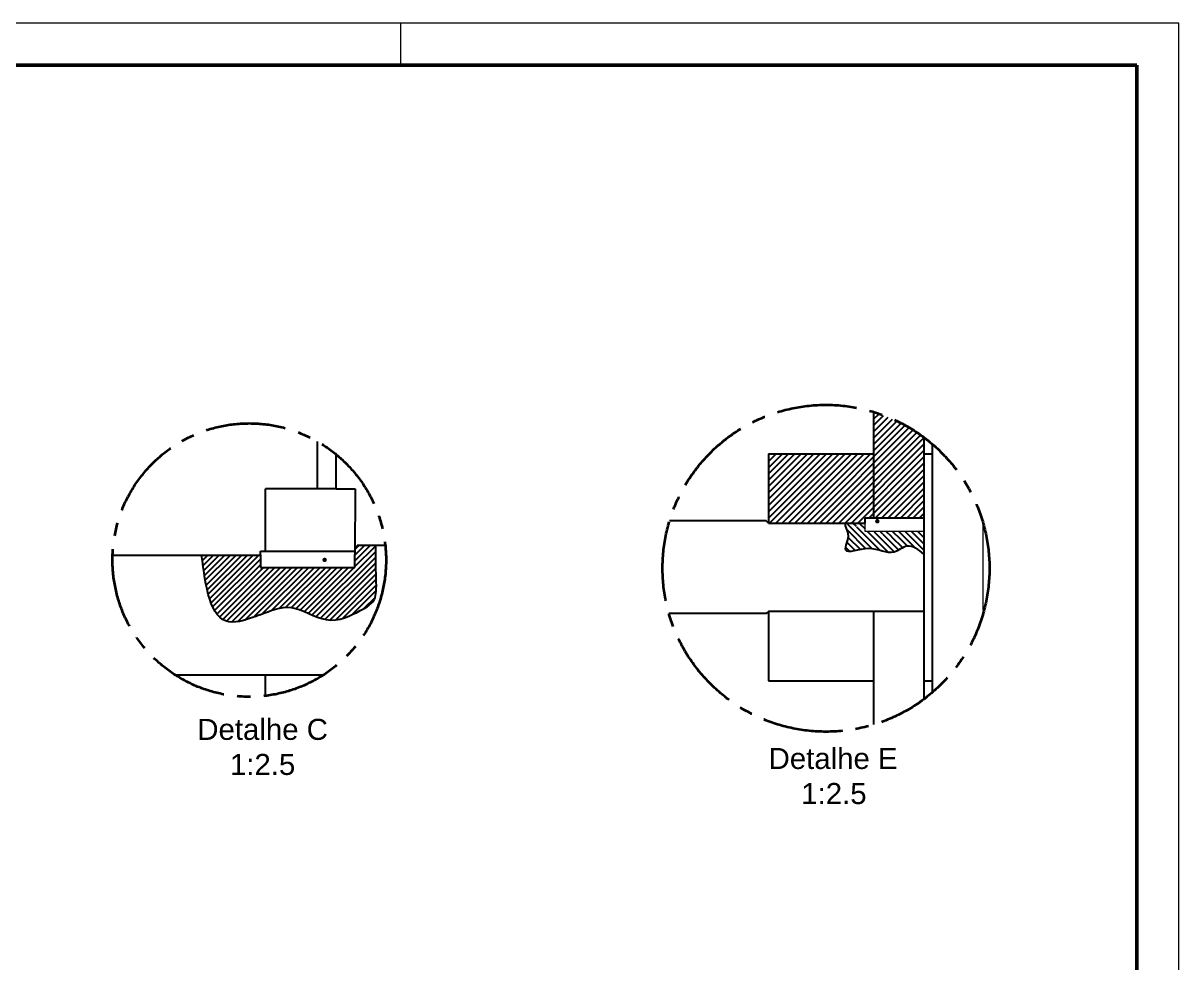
# Model space of a CAD drawing. Header units: millimetres. Extents: x 29178 to 37588, y 1365 to 7305.
# Drawn here: x 34840 to 37588, y 5070 to 7305 of the extents above; entities that cross this region are included whole.
import ezdxf

# ---------------------------------------------------------------- set-up
doc = ezdxf.new("R2010")
doc.units = ezdxf.units.MM
doc.linetypes.add('CENTER2', pattern=[28.575000000000003, 19.05, -3.175, 3.175, -3.175])
for name, color, linetype, lineweight in [('CENTRO', 1, 'CENTER2', 15), ('CORTE', 6, 'CENTER2', 35), ('COTA', 1, 'Continuous', 15), ('FORMATO-FINA', 8, 'Continuous', 20), ('FORMATO-GROSSA', 5, 'Continuous', 50)]:
    doc.layers.add(name, color=color, linetype=linetype, lineweight=lineweight)
doc.styles.get("Standard").update_dxf_attribs({"font": 'arial.ttf'})

# ---------------------------------------------------------------- blocks, each defined once
blk = doc.blocks.new('fatec_A1')
at = {"layer": 'FORMATO-FINA'}
for p, q in [((841, 594), (0, 594)), ((656, 584), (656, 594)), ((841, 0), (841, 594))]:
    blk.add_line(p, q, dxfattribs=at)
at = {"layer": 'FORMATO-GROSSA'}
for p, q in [((831, 584), (25, 584)), ((831, 10), (831, 584))]:
    blk.add_line(p, q, dxfattribs=at)

msp = doc.modelspace()

# ---------------------------------------------------------------- hatches: boundary and pattern name
h = msp.add_hatch()
h.set_pattern_fill('ANSI31', color=4, scale=3.333359964)
h.set_pattern_definition([(44.99999999999999, (8672.432190378946, 3363.693972671707), (-7.483606555109463, 7.483606555109461), [])])
h.paths.add_polyline_path([(36611.57924446063, 6281.031478867109), (36611.57924446062, 6116.030160649108), (36841.58108197662, 6116.030160649108), (36841.58108197662, 6128.430259715188), (36861.58124176064, 6128.430259715188), (36861.58124176064, 6281.031478867109)])
h.paths.add_polyline_path([(36861.58124176064, 6128.430259715188), (36981.58220046463, 6128.430259715188), (36981.58220046463, 6319.697345190813, 0.08716989432955172), (36861.58124176064, 6380.447554895944)])
h = msp.add_hatch()
h.set_pattern_fill('ANSI31', color=4, scale=3.333359964, angle=90)
h.set_pattern_definition([(135, (8672.432190378946, 3363.693972671707), (-7.483606555109463, -7.483606555109461), [])])
edge = h.paths.add_edge_path()
edge.add_line((36841.58108197662, 6096.230002462948), (36841.58108197662, 6116.030160649108))
edge.add_line((36841.58108197662, 6116.030160649108), (36794.24356312557, 6116.030160649108))
edge.add_spline(control_points=[(36794.24356312557, 6116.030160649108), (36794.24471727218, 6107.153867759729), (36810.23216535644, 6089.117142929286), (36779.07238371558, 6033.721853589169), (36859.52427593255, 6068.899574577309), (36901.72043131653, 6033.178744918302), (36944.90777768732, 6071.276322951668), (36968.34662031815, 6052.49159263114), (36981.58220046469, 6041.884123328793)], knot_values=[0, 1.989519660128281e-12, 1.989519660128281e-12, 1.989519660128281e-12, 39.94425127161486, 98.5127355276066, 179.1549150542924, 271.7916584510849, 322.9480175740744, 389.3075856262079, 389.3075856262079, 389.3075856262079, 389.3075856262079], degree=3, periodic=0)
edge.add_line((36981.58220046463, 6041.884123328839), (36981.58220046463, 6096.230002462948))
edge.add_line((36981.58220046463, 6096.230002462948), (36841.58108197662, 6096.230002462948))
h = msp.add_hatch(color=4)
h.dxf.hatch_style = 1
edge = h.paths.add_edge_path()
edge.add_arc((36870.69893793028, 6120.430712226527), 5.305424278307081, 0, 360)
h = msp.add_hatch()
h.set_pattern_fill('ANSI31', color=4, scale=3)
h.set_pattern_definition([(45, (-17707.39067327548, -3019.344223203416), (-6.735192090801865, 6.735192090801865), [])])
edge = h.paths.add_edge_path()
edge.add_spline(control_points=[(35402.71094877717, 5897.693691955536), (35427.47645036226, 5908.038541921485), (35480.08938413289, 5930.015601592817), (35565.12028207562, 5867.484750468686), (35636.50248995378, 5905.615804324405), (35688.68705955132, 5934.179551198593), (35677.02852939717, 5971.67630338995), (35678.25870183502, 6062.421292375364)], knot_values=[0, 0, 0, 0, 25.4781592912137, 54.1269355188228, 86.70498857926597, 105.804195669363, 151.5543801023402, 151.5543801023402, 151.5543801023402, 151.5543801023402], degree=3, periodic=0)
edge.add_line((35678.25870183502, 6062.421292375364), (35634.00313820135, 6062.421292375364))
edge.add_line((35634.00313820138, 6062.421292375364), (35629.46187073728, 6057.880024911265))
edge.add_line((35629.46187073724, 6057.880024911263), (35629.46187073724, 6042.921292375362))
edge.add_arc((35626.46187073724, 6042.921292375364), 3, -44.78720186788769, 0, ccw=False)
edge.add_line((35628.59105507525, 6040.807865287677), (35628.59105507526, 6010.492840209927))
edge.add_line((35628.59105507525, 6010.492840209927), (35403.59105507525, 6010.492840209927))
edge.add_line((35403.59105507525, 6010.492840209927), (35403.59105507525, 6039.921292375362))
edge.add_line((35403.59105507525, 6039.921292375364), (35264.09222255266, 6039.921292375364))
edge.add_spline(control_points=[(35264.09222255267, 6039.921292375364), (35273.86855652208, 5964.237173843909), (35288.00624255037, 5855.381939674948), (35375.87045449925, 5887.792892046504), (35402.71094877717, 5897.693691955536)], knot_values=[0, 0, 0, 0, 57.19679850967655, 82.35407180776086, 82.35407180776086, 82.35407180776086, 82.35407180776086], degree=3, periodic=0)
h = msp.add_hatch(color=4)
h.dxf.hatch_style = 1
edge = h.paths.add_edge_path()
edge.add_arc((35556.49072758779, 6028.352644113465), 5.305424278307081, 0, 360)

# ---------------------------------------------------------------- linework, layer by layer
for p, q in [((36861.58124176064, 6380.447554895949), (36861.58124176064, 6128.430259715188)), ((35539.10357876944, 6310.181417467709), (35539.10357876944, 6197.795136481536)), ((36981.58220046463, 6319.697345190814), (36981.58220046463, 5697.3612584294)), ((37001.58236024863, 5713.386567094331), (37001.58236024863, 6303.67203652589)), ((35584.10357876944, 6197.795136481536), (35584.10357876944, 6279.076729743037)), ((36611.57924446063, 6281.031478867109), (36861.58124176064, 6281.031478867109)), ((36611.57924446063, 6281.031478867109), (36611.57924446062, 6116.030160649108)), ((36611.57924446063, 6281.031478867109), (36611.57924446062, 6116.030160649108)), ((36981.58220046463, 6281.031478867109), (37001.58236024863, 6281.031478867109)), ((35415.74357876946, 6049.331079291134), (35415.74357876946, 6197.795136481536)), ((35584.10357876944, 6197.795136481536), (35415.74357876946, 6197.795136481536)), ((35583.74357876946, 6197.795136481536), (35628.74357876946, 6197.795136481536)), ((35628.74357876946, 6197.795136481536), (35628.5916508627, 6040.808465686468)), ((36611.57924446063, 6116.030160649108), (36606.57920451464, 6121.030200595109)), ((36611.57924446063, 6121.030200595107), (36611.57924446063, 6116.030160649108)), ((36611.57924446063, 6116.030160649108), (36841.58108197662, 6116.030160649108)), ((36841.58108197662, 6116.030160649108), (36841.58108197662, 6128.430259715188)), ((36841.58108197662, 6128.430259715188), (36981.58220046463, 6128.430259715188)), ((36981.58220046463, 6116.030160649108), (36981.58220046463, 5906.028482917109)), ((35403.59105507525, 6040.192840209924), (35403.59105507525, 6049.342840209929)), ((35403.59105507525, 6049.342840209929), (35628.5996994833, 6049.125082280711)), ((35629.46187073724, 6042.921292375364), (35629.46187073724, 6057.880024911263)), ((36611.57924446062, 5906.028482917111), (36606.57920451462, 5901.028442971108)), ((36611.57924446063, 5901.028442971108), (36611.57924446063, 5906.028482917109)), ((36981.58220046463, 5906.028482917109), (36611.57924446063, 5906.028482917111)), ((36611.57924446062, 5906.028482917111), (36611.57924446063, 5741.027164699109)), ((36611.57924446062, 5906.028482917111), (36611.57924446063, 5741.027164699109)), ((36861.58124176064, 5906.028482917109), (36861.58124176064, 5636.611048724269)), ((35415.74357876946, 5705.175697410717), (35415.74357876946, 5754.921292375364)), ((36611.57924446063, 5741.027164699109), (36861.58124176064, 5741.027164699109)), ((36981.58220046463, 5741.027164699109), (37001.58236024863, 5741.027164699109))]:
    msp.add_line(p, q)
at = {"color": 7}
for p, q in [((36606.57920451464, 6121.030200595105), (36376.63561217922, 6121.030200595107)), ((36606.57920451464, 6121.030200595105), (36376.63561217922, 6121.030200595107)), ((35700.72175756337, 6062.421292375364), (35634.00313820138, 6062.421292375364)), ((35052.39864225149, 6039.921292375364), (35403.59105507525, 6039.921292375364)), ((35403.59105507525, 6040.192840209924), (35403.59105507525, 6010.492840209927)), ((35628.59105507525, 6010.492840209927), (35628.59105507525, 6040.807865287685)), ((35403.59105507525, 6010.492840209927), (35628.59105507525, 6010.492840209927)), ((36606.57920451461, 5901.028442971106), (36375.16018119207, 5901.028442971108)), ((36606.57920451461, 5901.028442971106), (36375.16018119207, 5901.028442971108)), ((35200.93932582739, 5754.921292375364), (35553.78376067222, 5754.921292375364)), ((35200.93932582739, 5754.921292375364), (35553.78376067222, 5754.921292375364))]:
    msp.add_line(p, q, dxfattribs=at)
at = {"color": 7, "linetype": 'Continuous', "lineweight": 18}
for p, q in [((37121.58331895263, 6112.566031358579), (37121.58331895263, 5909.492612207637)), ((37121.58331895263, 5909.492612207637), (37124.13411169709, 5908.019911329985))]:
    msp.add_line(p, q, dxfattribs=at)
at = {"color": 7}
msp.add_arc((35626.46187073724, 6042.921292375364), 3, 315.2127981318419, 0, dxfattribs=at)
msp.add_spline([(36981.58220046469, 6041.884123328793), (36941.6486719586, 6060.923469280171), (36910.56323068614, 6046.894461063821), (36849.39509788892, 6055.412084366299), (36795.74773752107, 6051.904843483335), (36801.7642360068, 6090.484493195961), (36794.24356312556, 6116.030160649112), (36794.24356312556, 6116.03727373441)], degree=3)
msp.add_open_spline([(35402.71094877717, 5897.693691955536), (35427.47645036226, 5908.038541921485), (35480.08938413289, 5930.015601592817), (35565.12028207562, 5867.484750468686), (35636.50248995378, 5905.615804324405), (35688.68705955132, 5934.179551198593), (35677.02852939717, 5971.67630338995), (35678.25870183502, 6062.421292375364)], degree=3, knots=[0, 0, 0, 0, 25.4781592912137, 54.1269355188228, 86.70498857926597, 105.804195669363, 151.5543801023402, 151.5543801023402, 151.5543801023402, 151.5543801023402])
msp.add_spline([(35402.71094877717, 5897.693691955536), (35329.06934418138, 5881.173714028509), (35264.05703607314, 6040.193691955536)], degree=3, dxfattribs=at)
at = {"layer": 'CORTE', "linetype": 'CENTER2', "ltscale": 10}
for centre, radius in [((36748.67628683438, 6008.529301810107), 388.6781648424825), ((35377.36154324982, 6028.081096278906), 325.1785313775443)]:
    msp.add_circle(centre, radius, dxfattribs=at)
at = {"layer": 'COTA', "color": 7}
for p, q in [((36841.58108197662, 6096.230002462948), (36841.58108197662, 6116.030160649108)), ((36981.58220046463, 6096.230002462948), (36841.58108197662, 6096.230002462948)), ((35634.00313820138, 6062.421292375364), (35629.46187073724, 6057.880024911263))]:
    msp.add_line(p, q, dxfattribs=at)

# ---------------------------------------------------------------- block references
at = {"layer": 'CENTRO', "xscale": 10, "yscale": 10, "zscale": 10}
msp.add_blockref('fatec_A1', (29177.77757260946, 1365.075908216055), dxfattribs=at)

# ---------------------------------------------------------------- texts
at = {"char_height": 50, "attachment_point": 1}
for s, insert in [('{\\C2;Detalhe C\\P    1:2.5}', (35253.71856036804, 5650.399408982194)), ('{\\C2;Detalhe E\\P    1:2.5}', (36612.19789035463, 5581.184603728223))]:
    msp.add_mtext_dynamic_manual_height_columns(s, width=818.473203329515, gutter_width=12.5, heights=[0], dxfattribs=dict(at, insert=insert))

doc.saveas('drawing.dxf')
